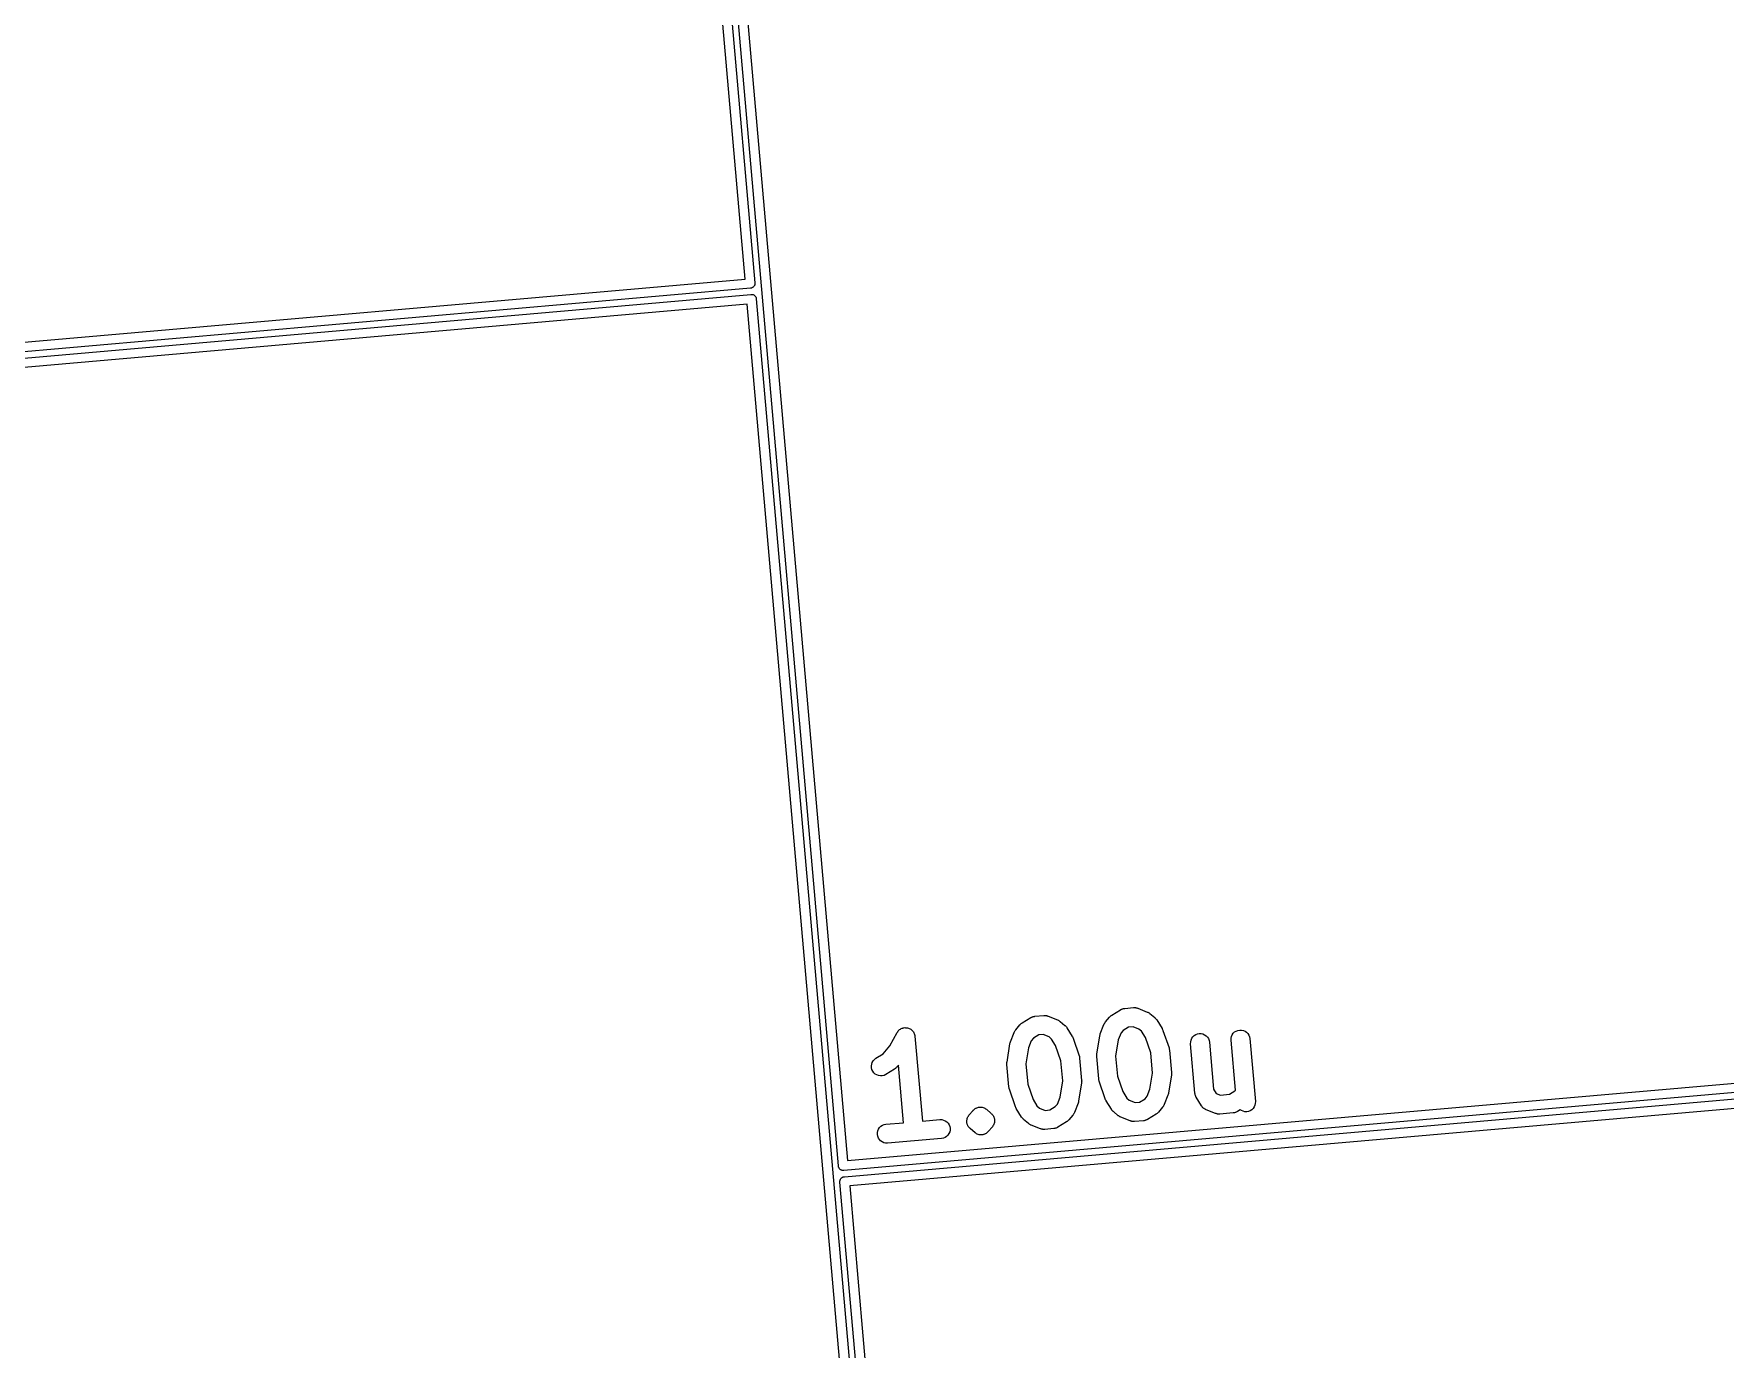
# Model space of a CAD drawing. Extents: x 72 to 342, y -189 to -99.
# Drawn here: x 251.06 to 278.3, y -141.42 to -120.23 of the extents above; entities that cross this region are included whole.
import ezdxf

# ---------------------------------------------------------------- set-up
doc = ezdxf.new("R2010")
doc.units = 0
doc.header["$MEASUREMENT"] = 0
doc.layers.add('BLACK', color=7, linetype='CONTINUOUS')

msp = doc.modelspace()

# ---------------------------------------------------------------- linework, layer by layer
at = {"layer": 'BLACK', "linetype": 'CONTINUOUS'}
for p, q in [((262.515, -124.183), (260.89, -105.61)), ((261.036, -105.525), (262.673, -124.242)), ((264.02, -138.466), (262.382, -119.749)), ((262.54, -119.808), (264.165, -138.38)), ((243.942, -125.808), (262.515, -124.183)), ((262.601, -124.328), (243.884, -125.966)), ((243.892, -126.067), (262.609, -124.429)), ((262.604, -124.328), (262.601, -124.328)), ((262.608, -124.328), (262.604, -124.328)), ((262.619, -124.326), (262.608, -124.328)), ((262.608, -124.328), (262.608, -124.328)), ((262.609, -124.429), (262.613, -124.429)), ((262.613, -124.429), (262.628, -124.429)), ((262.633, -124.32), (262.619, -124.326)), ((262.628, -124.429), (262.643, -124.432)), ((262.646, -124.312), (262.633, -124.32)), ((262.643, -124.432), (262.657, -124.438)), ((262.656, -124.301), (262.646, -124.312)), ((262.664, -124.29), (262.656, -124.301)), ((262.657, -124.438), (262.669, -124.446)), ((262.665, -124.289), (262.664, -124.29)), ((262.668, -124.281), (262.665, -124.289)), ((262.671, -124.275), (262.668, -124.281)), ((262.669, -124.446), (262.68, -124.457)), ((262.672, -124.268), (262.671, -124.275)), ((262.674, -124.26), (262.672, -124.268)), ((262.673, -124.242), (262.674, -124.245)), ((262.674, -124.245), (262.674, -124.249)), ((262.674, -124.249), (262.674, -124.26)), ((262.68, -124.457), (262.688, -124.47)), ((262.688, -124.47), (262.693, -124.484)), ((262.551, -124.588), (243.978, -126.212)), ((264.175, -143.16), (262.551, -124.588)), ((262.693, -124.484), (262.695, -124.495)), ((262.695, -124.495), (262.695, -124.495)), ((262.695, -124.495), (262.696, -124.498)), ((262.696, -124.498), (262.696, -124.502)), ((262.696, -124.502), (264.334, -143.219)), ((266.941, -136.192), (266.948, -136.186)), ((266.948, -136.186), (266.953, -136.18)), ((266.953, -136.18), (266.958, -136.176)), ((266.958, -136.176), (266.963, -136.172)), ((266.963, -136.172), (266.97, -136.167)), ((266.97, -136.167), (266.977, -136.162)), ((266.977, -136.162), (267.115, -136.077)), ((267.115, -136.077), (267.117, -136.076)), ((267.117, -136.076), (267.121, -136.074)), ((267.121, -136.074), (267.125, -136.071)), ((267.125, -136.071), (267.134, -136.068)), ((267.134, -136.068), (267.144, -136.063)), ((267.144, -136.063), (267.148, -136.062)), ((267.148, -136.062), (267.152, -136.06)), ((267.152, -136.06), (267.163, -136.058)), ((267.163, -136.058), (267.173, -136.056)), ((267.173, -136.056), (267.177, -136.056)), ((267.177, -136.056), (267.182, -136.055)), ((267.182, -136.055), (267.326, -136.042)), ((267.326, -136.042), (267.328, -136.042)), ((267.328, -136.042), (267.333, -136.042)), ((267.333, -136.042), (267.337, -136.042)), ((267.337, -136.042), (267.348, -136.043)), ((267.348, -136.043), (267.358, -136.043)), ((267.358, -136.043), (267.362, -136.044)), ((267.362, -136.044), (267.367, -136.044)), ((267.367, -136.044), (267.377, -136.047)), ((267.377, -136.047), (267.387, -136.049)), ((267.387, -136.049), (267.391, -136.051)), ((267.391, -136.051), (267.396, -136.052)), ((267.396, -136.052), (267.546, -136.112)), ((267.546, -136.112), (267.548, -136.113)), ((267.548, -136.113), (267.556, -136.117)), ((267.556, -136.117), (267.564, -136.12)), ((267.564, -136.12), (267.569, -136.124)), ((267.569, -136.124), (267.575, -136.127)), ((267.575, -136.127), (267.581, -136.132)), ((267.581, -136.132), (267.588, -136.137)), ((267.588, -136.137), (267.667, -136.203)), ((268.295, -136.188), (268.296, -136.186)), ((268.296, -136.186), (268.3, -136.178)), ((268.3, -136.178), (268.303, -136.17)), ((268.303, -136.17), (268.307, -136.165)), ((268.307, -136.165), (268.31, -136.16)), ((268.31, -136.16), (268.315, -136.153)), ((268.315, -136.153), (268.32, -136.146)), ((268.32, -136.146), (268.386, -136.067)), ((268.386, -136.067), (268.387, -136.066)), ((268.387, -136.066), (268.393, -136.06)), ((268.393, -136.06), (268.399, -136.053)), ((268.399, -136.053), (268.404, -136.049)), ((268.404, -136.049), (268.409, -136.045)), ((268.409, -136.045), (268.416, -136.041)), ((268.416, -136.041), (268.423, -136.035)), ((268.423, -136.035), (268.561, -135.95)), ((268.561, -135.95), (268.563, -135.949)), ((268.563, -135.949), (268.567, -135.947)), ((268.567, -135.947), (268.571, -135.945)), ((268.571, -135.945), (268.58, -135.941)), ((268.58, -135.941), (268.59, -135.937)), ((268.59, -135.937), (268.594, -135.936)), ((268.594, -135.936), (268.598, -135.934)), ((268.598, -135.934), (268.609, -135.932)), ((268.609, -135.932), (268.619, -135.929)), ((268.619, -135.929), (268.623, -135.929)), ((268.623, -135.929), (268.628, -135.928)), ((268.628, -135.928), (268.772, -135.916)), ((268.772, -135.916), (268.774, -135.916)), ((268.774, -135.916), (268.779, -135.916)), ((268.779, -135.916), (268.783, -135.915)), ((268.783, -135.915), (268.794, -135.916)), ((268.794, -135.916), (268.804, -135.916)), ((268.804, -135.916), (268.808, -135.917)), ((268.808, -135.917), (268.813, -135.918)), ((268.813, -135.918), (268.823, -135.921)), ((268.823, -135.921), (268.833, -135.923)), ((268.833, -135.923), (268.837, -135.925)), ((268.837, -135.925), (268.841, -135.926)), ((268.841, -135.926), (268.992, -135.986)), ((268.992, -135.986), (268.994, -135.986)), ((268.994, -135.986), (269.002, -135.99)), ((269.002, -135.99), (269.01, -135.994)), ((269.01, -135.994), (269.015, -135.997)), ((269.015, -135.997), (269.021, -136)), ((269.021, -136), (269.027, -136.006)), ((269.027, -136.006), (269.034, -136.011)), ((269.034, -136.011), (269.113, -136.076)), ((269.113, -136.076), (269.115, -136.078)), ((269.115, -136.078), (269.12, -136.084)), ((269.12, -136.084), (269.127, -136.09)), ((269.127, -136.09), (269.131, -136.095)), ((269.131, -136.095), (269.135, -136.099)), ((269.135, -136.099), (269.14, -136.107)), ((269.14, -136.107), (269.145, -136.113)), ((269.145, -136.113), (269.23, -136.252)), ((264.846, -136.533), (264.965, -136.317)), ((264.965, -136.317), (264.966, -136.315)), ((264.966, -136.315), (264.974, -136.303)), ((264.966, -136.315), (264.966, -136.315)), ((264.966, -136.315), (264.966, -136.315)), ((264.966, -136.315), (264.966, -136.315)), ((264.974, -136.303), (264.983, -136.291)), ((264.983, -136.291), (264.993, -136.281)), ((264.983, -136.291), (264.983, -136.291)), ((264.983, -136.291), (264.983, -136.291)), ((264.993, -136.281), (265.004, -136.27)), ((265.004, -136.27), (265.016, -136.263)), ((265.004, -136.27), (265.004, -136.27)), ((265.004, -136.27), (265.004, -136.27)), ((265.016, -136.263), (265.029, -136.254)), ((265.029, -136.254), (265.043, -136.249)), ((265.029, -136.254), (265.029, -136.254)), ((265.029, -136.254), (265.029, -136.254)), ((265.043, -136.249), (265.057, -136.244)), ((265.057, -136.243), (265.072, -136.241)), ((265.057, -136.244), (265.057, -136.243)), ((265.057, -136.244), (265.057, -136.244)), ((265.072, -136.241), (265.086, -136.238)), ((265.086, -136.238), (265.086, -136.238)), ((265.086, -136.238), (265.086, -136.238)), ((265.086, -136.238), (265.101, -136.239)), ((265.101, -136.239), (265.116, -136.239)), ((265.116, -136.239), (265.116, -136.239)), ((265.116, -136.239), (265.116, -136.239)), ((265.116, -136.239), (265.13, -136.242)), ((265.13, -136.242), (265.145, -136.245)), ((265.145, -136.245), (265.145, -136.245)), ((265.145, -136.245), (265.145, -136.245)), ((265.145, -136.245), (265.158, -136.251)), ((265.158, -136.251), (265.172, -136.257)), ((265.172, -136.257), (265.172, -136.257)), ((265.172, -136.257), (265.172, -136.257)), ((265.172, -136.257), (265.184, -136.265)), ((265.184, -136.265), (265.197, -136.274)), ((265.197, -136.274), (265.197, -136.274)), ((265.197, -136.274), (265.197, -136.274)), ((265.197, -136.274), (265.207, -136.284)), ((265.207, -136.284), (265.217, -136.295)), ((265.217, -136.295), (265.218, -136.295)), ((265.218, -136.295), (265.218, -136.295)), ((265.218, -136.295), (265.226, -136.308)), ((265.226, -136.308), (265.234, -136.32)), ((265.234, -136.32), (265.234, -136.32)), ((265.234, -136.32), (265.234, -136.32)), ((265.234, -136.32), (265.239, -136.334)), ((265.239, -136.334), (265.245, -136.348)), ((265.245, -136.348), (265.245, -136.348)), ((265.245, -136.348), (265.245, -136.348)), ((265.245, -136.348), (265.247, -136.362)), ((265.247, -136.362), (265.25, -136.377)), ((265.25, -136.377), (265.37, -137.743)), ((266.789, -136.465), (266.849, -136.314)), ((266.849, -136.314), (266.85, -136.312)), ((266.85, -136.312), (266.854, -136.305)), ((266.854, -136.305), (266.857, -136.297)), ((266.857, -136.297), (266.861, -136.292)), ((266.861, -136.292), (266.864, -136.286)), ((266.864, -136.286), (266.869, -136.279)), ((266.869, -136.279), (266.874, -136.272)), ((266.874, -136.272), (266.94, -136.194)), ((266.94, -136.194), (266.941, -136.192)), ((267.123, -136.449), (267.079, -136.562)), ((267.158, -136.409), (267.123, -136.449)), ((267.244, -136.355), (267.158, -136.409)), ((267.317, -136.349), (267.244, -136.355)), ((267.411, -136.386), (267.317, -136.349)), ((267.452, -136.421), (267.411, -136.386)), ((267.515, -136.524), (267.452, -136.421)), ((267.667, -136.203), (267.669, -136.204)), ((267.669, -136.204), (267.675, -136.211)), ((267.675, -136.211), (267.681, -136.216)), ((267.681, -136.216), (267.685, -136.221)), ((267.685, -136.221), (267.689, -136.226)), ((267.689, -136.226), (267.694, -136.233)), ((267.694, -136.233), (267.699, -136.24)), ((267.699, -136.24), (267.784, -136.378)), ((267.784, -136.378), (267.785, -136.38)), ((267.785, -136.38), (267.785, -136.381)), ((267.785, -136.381), (267.786, -136.381)), ((267.786, -136.381), (267.792, -136.394)), ((267.792, -136.394), (267.798, -136.407)), ((267.798, -136.407), (267.798, -136.408)), ((267.798, -136.408), (267.798, -136.408)), ((267.798, -136.408), (267.896, -136.691)), ((268.179, -136.666), (268.226, -136.371)), ((268.226, -136.371), (268.227, -136.369)), ((268.227, -136.367), (268.231, -136.354)), ((268.227, -136.368), (268.227, -136.367)), ((268.227, -136.369), (268.227, -136.368)), ((268.231, -136.354), (268.235, -136.34)), ((268.235, -136.339), (268.295, -136.188)), ((268.235, -136.34), (268.235, -136.339)), ((268.235, -136.339), (268.235, -136.339)), ((268.525, -136.435), (268.483, -136.696)), ((268.569, -136.323), (268.525, -136.435)), ((268.603, -136.282), (268.569, -136.323)), ((268.69, -136.229), (268.603, -136.282)), ((268.763, -136.223), (268.69, -136.229)), ((268.857, -136.26), (268.763, -136.223)), ((268.898, -136.294), (268.857, -136.26)), ((268.961, -136.397), (268.898, -136.294)), ((269.047, -136.646), (268.961, -136.397)), ((269.23, -136.252), (269.231, -136.254)), ((269.231, -136.254), (269.231, -136.254)), ((269.231, -136.254), (269.232, -136.255)), ((269.232, -136.255), (269.238, -136.268)), ((269.238, -136.268), (269.244, -136.28)), ((269.244, -136.28), (269.244, -136.281)), ((269.244, -136.281), (269.244, -136.282)), ((269.244, -136.282), (269.342, -136.565)), ((269.691, -136.467), (269.697, -136.438)), ((269.697, -136.438), (269.709, -136.41)), ((269.709, -136.41), (269.726, -136.386)), ((269.726, -136.386), (269.748, -136.365)), ((269.748, -136.365), (269.773, -136.349)), ((269.773, -136.349), (269.8, -136.338)), ((269.8, -136.338), (269.83, -136.333)), ((269.83, -136.333), (269.859, -136.334)), ((269.859, -136.334), (269.888, -136.34)), ((269.888, -136.34), (269.916, -136.352)), ((269.916, -136.352), (269.94, -136.369)), ((269.94, -136.369), (269.961, -136.39)), ((269.961, -136.39), (269.977, -136.415)), ((269.977, -136.415), (269.988, -136.443)), ((269.988, -136.443), (269.994, -136.472)), ((270.341, -136.41), (270.348, -136.381)), ((270.341, -136.439), (270.341, -136.41)), ((270.341, -136.441), (270.341, -136.439)), ((270.411, -137.246), (270.341, -136.441)), ((270.348, -136.381), (270.36, -136.353)), ((270.36, -136.353), (270.377, -136.329)), ((270.377, -136.329), (270.398, -136.308)), ((270.398, -136.308), (270.423, -136.292)), ((270.423, -136.292), (270.451, -136.282)), ((270.451, -136.282), (270.48, -136.276)), ((270.48, -136.276), (270.51, -136.277)), ((270.51, -136.277), (270.539, -136.283)), ((270.539, -136.283), (270.566, -136.295)), ((270.566, -136.295), (270.591, -136.312)), ((270.591, -136.312), (270.612, -136.333)), ((270.612, -136.333), (270.628, -136.358)), ((270.628, -136.358), (270.639, -136.386)), ((270.639, -136.386), (270.644, -136.415)), ((270.644, -136.415), (270.733, -137.427)), ((264.623, -136.732), (264.74, -136.66)), ((264.74, -136.66), (264.846, -136.533)), ((266.734, -136.793), (266.781, -136.497)), ((266.781, -136.494), (266.785, -136.48)), ((266.781, -136.495), (266.781, -136.494)), ((266.781, -136.497), (266.781, -136.495)), ((266.781, -136.495), (266.781, -136.495)), ((266.785, -136.48), (266.789, -136.467)), ((266.789, -136.466), (266.789, -136.465)), ((266.789, -136.467), (266.789, -136.466)), ((267.079, -136.562), (267.038, -136.822)), ((267.601, -136.773), (267.515, -136.524)), ((267.896, -136.691), (267.896, -136.693)), ((267.896, -136.693), (267.897, -136.696)), ((267.897, -136.696), (267.898, -136.698)), ((267.898, -136.698), (267.9, -136.71)), ((267.9, -136.71), (267.903, -136.722)), ((267.903, -136.722), (267.903, -136.725)), ((267.903, -136.725), (267.903, -136.728)), ((267.903, -136.728), (267.935, -137.089)), ((268.178, -136.684), (268.179, -136.672)), ((268.178, -136.696), (268.178, -136.684)), ((268.178, -136.699), (268.178, -136.696)), ((268.178, -136.701), (268.178, -136.699)), ((268.178, -136.704), (268.178, -136.701)), ((268.21, -137.065), (268.178, -136.704)), ((268.179, -136.669), (268.179, -136.666)), ((268.179, -136.672), (268.179, -136.669)), ((268.483, -136.696), (268.512, -137.02)), ((269.076, -136.97), (269.047, -136.646)), ((269.342, -136.565), (269.342, -136.567)), ((269.342, -136.567), (269.343, -136.569)), ((269.343, -136.569), (269.344, -136.572)), ((269.344, -136.572), (269.346, -136.584)), ((269.346, -136.584), (269.349, -136.596)), ((269.349, -136.596), (269.349, -136.598)), ((269.349, -136.598), (269.349, -136.601)), ((269.349, -136.601), (269.381, -136.963)), ((269.69, -136.496), (269.691, -136.467)), ((269.69, -136.498), (269.69, -136.496)), ((269.76, -137.294), (269.69, -136.498)), ((269.994, -136.472), (270.06, -137.231)), ((282.823, -136.901), (264.106, -138.539)), ((264.115, -138.64), (282.832, -137.002)), ((264.165, -138.38), (282.738, -136.756)), ((264.55, -136.855), (264.554, -136.826)), ((264.552, -136.885), (264.55, -136.855)), ((264.559, -136.914), (264.552, -136.885)), ((264.554, -136.826), (264.564, -136.798)), ((264.572, -136.941), (264.559, -136.914)), ((264.564, -136.798), (264.579, -136.772)), ((264.59, -136.965), (264.572, -136.941)), ((264.579, -136.772), (264.599, -136.75)), ((264.612, -136.985), (264.59, -136.965)), ((264.599, -136.75), (264.623, -136.732)), ((264.638, -137), (264.612, -136.985)), ((264.666, -137.01), (264.638, -137)), ((264.781, -136.993), (264.754, -137.006)), ((264.782, -136.992), (264.781, -136.993)), ((264.921, -136.907), (264.782, -136.992)), ((264.927, -136.902), (264.921, -136.907)), ((264.935, -136.897), (264.927, -136.902)), ((264.939, -136.893), (264.935, -136.897)), ((264.944, -136.889), (264.939, -136.893)), ((264.95, -136.882), (264.944, -136.889)), ((264.956, -136.877), (264.95, -136.882)), ((264.958, -136.875), (264.956, -136.877)), ((264.985, -136.842), (264.958, -136.875)), ((265.066, -137.77), (264.985, -136.842)), ((266.732, -136.822), (266.733, -136.81)), ((266.732, -136.825), (266.732, -136.822)), ((266.732, -136.828), (266.732, -136.825)), ((266.732, -136.83), (266.732, -136.828)), ((266.764, -137.192), (266.732, -136.83)), ((266.733, -136.796), (266.734, -136.793)), ((266.733, -136.798), (266.733, -136.796)), ((266.733, -136.81), (266.733, -136.798)), ((267.038, -136.822), (267.066, -137.146)), ((267.63, -137.097), (267.601, -136.773)), ((269.034, -137.231), (269.076, -136.97)), ((269.38, -137), (269.333, -137.295)), ((269.381, -136.982), (269.38, -136.994)), ((269.38, -136.994), (269.38, -136.997)), ((269.38, -136.997), (269.38, -137)), ((269.381, -136.963), (269.381, -136.965)), ((269.381, -136.965), (269.381, -136.967)), ((269.381, -136.967), (269.381, -136.97)), ((269.381, -136.97), (269.381, -136.982)), ((282.773, -137.16), (264.201, -138.785)), ((264.695, -137.014), (264.666, -137.01)), ((264.725, -137.013), (264.695, -137.014)), ((264.754, -137.006), (264.725, -137.013)), ((266.764, -137.194), (266.764, -137.192)), ((266.764, -137.197), (266.764, -137.194)), ((266.767, -137.209), (266.764, -137.197)), ((266.769, -137.221), (266.767, -137.209)), ((266.77, -137.223), (266.769, -137.221)), ((266.771, -137.226), (266.77, -137.223)), ((266.772, -137.228), (266.771, -137.226)), ((266.869, -137.511), (266.772, -137.228)), ((267.066, -137.146), (267.152, -137.396)), ((267.588, -137.357), (267.63, -137.097)), ((267.934, -137.126), (267.887, -137.422)), ((267.935, -137.121), (267.934, -137.124)), ((267.934, -137.124), (267.934, -137.126)), ((267.935, -137.089), (267.935, -137.091)), ((267.935, -137.091), (267.935, -137.094)), ((267.935, -137.094), (267.936, -137.097)), ((267.936, -137.097), (267.935, -137.109)), ((267.935, -137.109), (267.935, -137.121)), ((268.21, -137.068), (268.21, -137.065)), ((268.21, -137.07), (268.21, -137.068)), ((268.213, -137.082), (268.21, -137.07)), ((268.215, -137.094), (268.213, -137.082)), ((268.216, -137.097), (268.215, -137.094)), ((268.217, -137.099), (268.216, -137.097)), ((268.218, -137.101), (268.217, -137.099)), ((268.315, -137.384), (268.218, -137.101)), ((268.512, -137.02), (268.598, -137.269)), ((268.598, -137.269), (268.661, -137.372)), ((268.99, -137.343), (269.034, -137.231)), ((270.06, -137.231), (270.1, -137.296)), ((270.315, -137.311), (270.402, -137.257)), ((270.402, -137.257), (270.411, -137.246)), ((266.209, -137.549), (266.221, -137.541)), ((266.221, -137.541), (266.233, -137.533)), ((266.233, -137.533), (266.234, -137.533)), ((266.234, -137.533), (266.248, -137.528)), ((266.234, -137.533), (266.234, -137.533)), ((266.234, -137.533), (266.234, -137.533)), ((266.234, -137.533), (266.234, -137.533)), ((266.248, -137.528), (266.261, -137.522)), ((266.261, -137.522), (266.261, -137.522)), ((266.261, -137.522), (266.262, -137.522)), ((266.262, -137.522), (266.276, -137.52)), ((266.262, -137.522), (266.262, -137.522)), ((266.262, -137.522), (266.262, -137.522)), ((266.276, -137.52), (266.29, -137.517)), ((266.29, -137.517), (266.291, -137.517)), ((266.291, -137.517), (266.291, -137.517)), ((266.291, -137.517), (266.291, -137.517)), ((266.291, -137.517), (266.291, -137.517)), ((266.291, -137.517), (266.306, -137.517)), ((266.306, -137.517), (266.32, -137.517)), ((266.32, -137.517), (266.32, -137.518)), ((266.32, -137.518), (266.321, -137.518)), ((266.321, -137.518), (266.321, -137.518)), ((266.321, -137.518), (266.321, -137.518)), ((266.321, -137.518), (266.335, -137.521)), ((266.335, -137.521), (266.349, -137.524)), ((266.349, -137.524), (266.349, -137.524)), ((266.349, -137.524), (266.35, -137.524)), ((266.35, -137.524), (266.35, -137.524)), ((266.35, -137.524), (266.35, -137.524)), ((266.35, -137.524), (266.363, -137.53)), ((266.363, -137.53), (266.376, -137.535)), ((266.376, -137.535), (266.377, -137.536)), ((266.377, -137.536), (266.377, -137.536)), ((266.377, -137.536), (266.377, -137.536)), ((266.377, -137.536), (266.377, -137.536)), ((266.377, -137.536), (266.389, -137.544)), ((266.389, -137.544), (266.401, -137.552)), ((266.87, -137.511), (266.869, -137.511)), ((266.87, -137.512), (266.87, -137.511)), ((266.876, -137.525), (266.87, -137.512)), ((266.882, -137.538), (266.876, -137.525)), ((266.882, -137.539), (266.882, -137.538)), ((266.882, -137.538), (266.882, -137.538)), ((266.883, -137.541), (266.882, -137.539)), ((266.968, -137.679), (266.883, -137.541)), ((267.152, -137.396), (267.215, -137.498)), ((267.215, -137.498), (267.256, -137.533)), ((267.256, -137.533), (267.35, -137.57)), ((267.423, -137.564), (267.51, -137.51)), ((267.51, -137.51), (267.544, -137.47)), ((267.544, -137.47), (267.588, -137.357)), ((267.878, -137.454), (267.818, -137.605)), ((267.882, -137.439), (267.878, -137.453)), ((267.878, -137.453), (267.878, -137.453)), ((267.878, -137.453), (267.878, -137.454)), ((267.886, -137.425), (267.882, -137.439)), ((267.887, -137.422), (267.886, -137.424)), ((267.886, -137.424), (267.886, -137.425)), ((267.886, -137.425), (267.886, -137.425)), ((268.315, -137.385), (268.315, -137.384)), ((268.316, -137.386), (268.315, -137.385)), ((268.322, -137.398), (268.316, -137.386)), ((268.328, -137.411), (268.322, -137.398)), ((268.328, -137.412), (268.328, -137.411)), ((268.328, -137.413), (268.328, -137.412)), ((268.329, -137.414), (268.328, -137.413)), ((268.414, -137.553), (268.329, -137.414)), ((268.661, -137.372), (268.702, -137.406)), ((268.702, -137.406), (268.796, -137.444)), ((268.796, -137.444), (268.869, -137.437)), ((268.869, -137.437), (268.956, -137.384)), ((268.956, -137.384), (268.99, -137.343)), ((269.239, -137.52), (269.173, -137.599)), ((269.244, -137.513), (269.239, -137.52)), ((269.25, -137.506), (269.244, -137.513)), ((269.252, -137.501), (269.25, -137.506)), ((269.256, -137.496), (269.252, -137.501)), ((269.259, -137.488), (269.256, -137.496)), ((269.263, -137.48), (269.259, -137.488)), ((269.264, -137.478), (269.263, -137.48)), ((269.324, -137.327), (269.264, -137.478)), ((269.328, -137.312), (269.324, -137.326)), ((269.324, -137.326), (269.324, -137.327)), ((269.324, -137.327), (269.324, -137.327)), ((269.332, -137.299), (269.328, -137.312)), ((269.333, -137.295), (269.332, -137.297)), ((269.332, -137.297), (269.332, -137.298)), ((269.332, -137.298), (269.332, -137.299)), ((269.76, -137.298), (269.76, -137.294)), ((269.761, -137.303), (269.76, -137.298)), ((269.763, -137.313), (269.761, -137.303)), ((269.765, -137.323), (269.763, -137.313)), ((269.767, -137.327), (269.765, -137.323)), ((269.768, -137.331), (269.767, -137.327)), ((269.772, -137.341), (269.768, -137.331)), ((269.776, -137.351), (269.772, -137.341)), ((269.779, -137.354), (269.776, -137.351)), ((269.78, -137.358), (269.779, -137.354)), ((269.782, -137.36), (269.78, -137.358)), ((269.867, -137.498), (269.782, -137.36)), ((269.869, -137.501), (269.867, -137.498)), ((269.87, -137.504), (269.869, -137.501)), ((269.877, -137.513), (269.87, -137.504)), ((269.884, -137.522), (269.877, -137.513)), ((269.887, -137.524), (269.884, -137.522)), ((269.889, -137.527), (269.887, -137.524)), ((269.898, -137.534), (269.889, -137.527)), ((269.907, -137.542), (269.898, -137.534)), ((269.91, -137.544), (269.907, -137.542)), ((269.912, -137.546), (269.91, -137.544)), ((269.922, -137.551), (269.912, -137.546)), ((270.1, -137.296), (270.17, -137.323)), ((270.17, -137.323), (270.315, -137.311)), ((270.697, -137.54), (270.675, -137.56)), ((270.714, -137.515), (270.697, -137.54)), ((270.726, -137.488), (270.714, -137.515)), ((270.732, -137.459), (270.726, -137.488)), ((270.733, -137.429), (270.732, -137.459)), ((270.733, -137.427), (270.733, -137.429)), ((264.702, -137.827), (264.727, -137.811)), ((264.727, -137.811), (264.755, -137.8)), ((264.755, -137.8), (264.784, -137.795)), ((264.784, -137.795), (265.066, -137.77)), ((265.37, -137.743), (265.652, -137.719)), ((265.652, -137.719), (265.654, -137.718)), ((265.654, -137.718), (265.684, -137.719)), ((265.684, -137.719), (265.713, -137.726)), ((265.713, -137.726), (265.74, -137.738)), ((265.74, -137.738), (265.764, -137.755)), ((265.764, -137.755), (265.785, -137.776)), ((265.785, -137.776), (265.801, -137.801)), ((265.801, -137.801), (265.812, -137.829)), ((266.085, -137.745), (266.086, -137.731)), ((266.085, -137.759), (266.085, -137.745)), ((266.085, -137.76), (266.085, -137.759)), ((266.088, -137.774), (266.085, -137.76)), ((266.085, -137.76), (266.085, -137.76)), ((266.086, -137.729), (266.089, -137.715)), ((266.086, -137.73), (266.086, -137.729)), ((266.086, -137.731), (266.086, -137.73)), ((266.09, -137.789), (266.088, -137.774)), ((266.089, -137.715), (266.092, -137.701)), ((266.091, -137.79), (266.09, -137.789)), ((266.09, -137.789), (266.09, -137.789)), ((266.096, -137.803), (266.091, -137.79)), ((266.092, -137.7), (266.098, -137.687)), ((266.092, -137.701), (266.092, -137.7)), ((266.092, -137.701), (266.092, -137.701)), ((266.101, -137.816), (266.096, -137.803)), ((266.098, -137.687), (266.103, -137.674)), ((266.101, -137.817), (266.101, -137.816)), ((266.109, -137.829), (266.101, -137.817)), ((266.101, -137.817), (266.101, -137.817)), ((266.103, -137.674), (266.104, -137.674)), ((266.104, -137.673), (266.112, -137.661)), ((266.104, -137.674), (266.104, -137.673)), ((266.112, -137.661), (266.12, -137.65)), ((266.12, -137.65), (266.186, -137.571)), ((266.186, -137.571), (266.187, -137.57)), ((266.187, -137.57), (266.188, -137.569)), ((266.187, -137.57), (266.187, -137.57)), ((266.187, -137.57), (266.187, -137.57)), ((266.187, -137.57), (266.187, -137.57)), ((266.187, -137.57), (266.187, -137.57)), ((266.187, -137.57), (266.187, -137.57)), ((266.188, -137.569), (266.198, -137.559)), ((266.198, -137.559), (266.208, -137.549)), ((266.208, -137.549), (266.209, -137.549)), ((266.209, -137.549), (266.209, -137.549)), ((266.209, -137.549), (266.209, -137.549)), ((266.209, -137.549), (266.209, -137.549)), ((266.401, -137.552), (266.48, -137.618)), ((266.48, -137.618), (266.48, -137.619)), ((266.48, -137.619), (266.48, -137.619)), ((266.48, -137.619), (266.48, -137.619)), ((266.48, -137.619), (266.481, -137.62)), ((266.481, -137.62), (266.491, -137.63)), ((266.491, -137.63), (266.501, -137.64)), ((266.501, -137.64), (266.501, -137.641)), ((266.501, -137.641), (266.502, -137.641)), ((266.502, -137.641), (266.509, -137.653)), ((266.515, -137.809), (266.507, -137.821)), ((266.509, -137.653), (266.517, -137.665)), ((266.521, -137.795), (266.515, -137.808)), ((266.515, -137.808), (266.515, -137.809)), ((266.515, -137.809), (266.515, -137.809)), ((266.517, -137.665), (266.517, -137.666)), ((266.517, -137.666), (266.518, -137.666)), ((266.518, -137.666), (266.523, -137.68)), ((266.527, -137.782), (266.521, -137.795)), ((266.523, -137.68), (266.528, -137.693)), ((266.53, -137.767), (266.527, -137.781)), ((266.527, -137.781), (266.527, -137.781)), ((266.527, -137.781), (266.527, -137.782)), ((266.528, -137.693), (266.528, -137.693)), ((266.528, -137.693), (266.528, -137.694)), ((266.528, -137.694), (266.531, -137.708)), ((266.533, -137.753), (266.53, -137.767)), ((266.531, -137.708), (266.533, -137.722)), ((266.533, -137.722), (266.533, -137.723)), ((266.533, -137.723), (266.534, -137.723)), ((266.534, -137.723), (266.533, -137.738)), ((266.533, -137.738), (266.533, -137.752)), ((266.533, -137.752), (266.533, -137.752)), ((266.533, -137.752), (266.533, -137.753)), ((266.974, -137.686), (266.968, -137.679)), ((266.978, -137.693), (266.974, -137.686)), ((266.983, -137.698), (266.978, -137.693)), ((266.986, -137.703), (266.983, -137.698)), ((266.993, -137.709), (266.986, -137.703)), ((266.999, -137.715), (266.993, -137.709)), ((267, -137.716), (266.999, -137.715)), ((267.079, -137.782), (267, -137.716)), ((267.086, -137.787), (267.079, -137.782)), ((267.093, -137.792), (267.086, -137.787)), ((267.098, -137.795), (267.093, -137.792)), ((267.103, -137.799), (267.098, -137.795)), ((267.111, -137.802), (267.103, -137.799)), ((267.119, -137.806), (267.111, -137.802)), ((267.121, -137.807), (267.119, -137.806)), ((267.272, -137.867), (267.121, -137.807)), ((267.35, -137.57), (267.423, -137.564)), ((267.69, -137.757), (267.552, -137.842)), ((267.697, -137.752), (267.69, -137.757)), ((267.704, -137.747), (267.697, -137.752)), ((267.709, -137.743), (267.704, -137.747)), ((267.714, -137.739), (267.709, -137.743)), ((267.72, -137.733), (267.714, -137.739)), ((267.726, -137.727), (267.72, -137.733)), ((267.727, -137.725), (267.726, -137.727)), ((267.793, -137.647), (267.727, -137.725)), ((267.798, -137.64), (267.793, -137.647)), ((267.804, -137.633), (267.798, -137.64)), ((267.807, -137.627), (267.804, -137.633)), ((267.81, -137.622), (267.807, -137.627)), ((267.814, -137.614), (267.81, -137.622)), ((267.818, -137.607), (267.814, -137.614)), ((267.818, -137.605), (267.818, -137.607)), ((268.419, -137.559), (268.414, -137.553)), ((268.424, -137.567), (268.419, -137.559)), ((268.428, -137.571), (268.424, -137.567)), ((268.432, -137.576), (268.428, -137.571)), ((268.439, -137.582), (268.432, -137.576)), ((268.445, -137.588), (268.439, -137.582)), ((268.446, -137.59), (268.445, -137.588)), ((268.525, -137.656), (268.446, -137.59)), ((268.532, -137.66), (268.525, -137.656)), ((268.539, -137.666), (268.532, -137.66)), ((268.544, -137.669), (268.539, -137.666)), ((268.549, -137.672), (268.544, -137.669)), ((268.557, -137.676), (268.549, -137.672)), ((268.565, -137.68), (268.557, -137.676)), ((268.567, -137.681), (268.565, -137.68)), ((268.718, -137.74), (268.567, -137.681)), ((268.722, -137.741), (268.718, -137.74)), ((268.726, -137.743), (268.722, -137.741)), ((268.736, -137.746), (268.726, -137.743)), ((268.746, -137.748), (268.736, -137.746)), ((268.751, -137.749), (268.746, -137.748)), ((268.755, -137.75), (268.751, -137.749)), ((268.766, -137.75), (268.755, -137.75)), ((268.776, -137.751), (268.766, -137.75)), ((268.78, -137.75), (268.776, -137.751)), ((268.785, -137.75), (268.78, -137.75)), ((268.787, -137.75), (268.785, -137.75)), ((268.932, -137.738), (268.787, -137.75)), ((268.936, -137.737), (268.932, -137.738)), ((268.94, -137.737), (268.936, -137.737)), ((268.951, -137.734), (268.94, -137.737)), ((268.961, -137.732), (268.951, -137.734)), ((268.965, -137.73), (268.961, -137.732)), ((268.969, -137.729), (268.965, -137.73)), ((268.979, -137.725), (268.969, -137.729)), ((268.988, -137.721), (268.979, -137.725)), ((268.992, -137.719), (268.988, -137.721)), ((268.996, -137.717), (268.992, -137.719)), ((268.998, -137.716), (268.996, -137.717)), ((269.136, -137.631), (268.998, -137.716)), ((269.143, -137.626), (269.136, -137.631)), ((269.15, -137.621), (269.143, -137.626)), ((269.155, -137.617), (269.15, -137.621)), ((269.16, -137.613), (269.155, -137.617)), ((269.166, -137.606), (269.16, -137.613)), ((269.172, -137.6), (269.166, -137.606)), ((269.173, -137.599), (269.172, -137.6)), ((269.932, -137.557), (269.922, -137.551)), ((269.935, -137.558), (269.932, -137.557)), ((269.938, -137.56), (269.935, -137.558)), ((269.94, -137.56), (269.938, -137.56)), ((270.091, -137.62), (269.94, -137.56)), ((270.096, -137.621), (270.091, -137.62)), ((270.1, -137.623), (270.096, -137.621)), ((270.11, -137.625), (270.1, -137.623)), ((270.12, -137.628), (270.11, -137.625)), ((270.124, -137.629), (270.12, -137.628)), ((270.129, -137.63), (270.124, -137.629)), ((270.139, -137.63), (270.129, -137.63)), ((270.15, -137.631), (270.139, -137.63)), ((270.154, -137.63), (270.15, -137.631)), ((270.158, -137.63), (270.154, -137.63)), ((270.161, -137.63), (270.158, -137.63)), ((270.377, -137.611), (270.161, -137.63)), ((270.382, -137.61), (270.377, -137.611)), ((270.386, -137.61), (270.382, -137.61)), ((270.396, -137.608), (270.386, -137.61)), ((270.407, -137.606), (270.396, -137.608)), ((270.411, -137.604), (270.407, -137.606)), ((270.415, -137.603), (270.411, -137.604)), ((270.425, -137.598), (270.415, -137.603)), ((270.434, -137.595), (270.425, -137.598)), ((270.438, -137.592), (270.434, -137.595)), ((270.442, -137.59), (270.438, -137.592)), ((270.444, -137.589), (270.442, -137.59)), ((270.489, -137.561), (270.444, -137.589)), ((270.507, -137.574), (270.489, -137.561)), ((270.534, -137.585), (270.507, -137.574)), ((270.564, -137.592), (270.534, -137.585)), ((270.593, -137.592), (270.564, -137.592)), ((270.623, -137.587), (270.593, -137.592)), ((270.65, -137.576), (270.623, -137.587)), ((270.675, -137.56), (270.65, -137.576)), ((264.646, -137.929), (264.652, -137.9)), ((264.646, -137.959), (264.646, -137.929)), ((264.651, -137.988), (264.646, -137.959)), ((264.662, -138.016), (264.651, -137.988)), ((264.652, -137.9), (264.664, -137.872)), ((264.678, -138.041), (264.662, -138.016)), ((264.664, -137.872), (264.681, -137.848)), ((264.698, -138.062), (264.678, -138.041)), ((264.681, -137.848), (264.702, -137.827)), ((264.723, -138.079), (264.698, -138.062)), ((264.75, -138.091), (264.723, -138.079)), ((264.779, -138.098), (264.75, -138.091)), ((265.678, -138.022), (264.811, -138.098)), ((265.708, -138.017), (265.678, -138.022)), ((265.735, -138.006), (265.708, -138.017)), ((265.76, -137.99), (265.735, -138.006)), ((265.781, -137.969), (265.76, -137.99)), ((265.798, -137.944), (265.781, -137.969)), ((265.81, -137.917), (265.798, -137.944)), ((265.816, -137.888), (265.81, -137.917)), ((265.812, -137.829), (265.817, -137.858)), ((265.817, -137.858), (265.816, -137.888)), ((266.117, -137.841), (266.109, -137.829)), ((266.117, -137.842), (266.117, -137.841)), ((266.118, -137.842), (266.117, -137.842)), ((266.127, -137.852), (266.118, -137.842)), ((266.137, -137.863), (266.127, -137.852)), ((266.138, -137.864), (266.137, -137.863)), ((266.139, -137.864), (266.138, -137.864)), ((266.138, -137.864), (266.138, -137.864)), ((266.138, -137.864), (266.138, -137.864)), ((266.218, -137.93), (266.139, -137.864)), ((266.23, -137.938), (266.218, -137.93)), ((266.241, -137.947), (266.23, -137.938)), ((266.242, -137.947), (266.241, -137.947)), ((266.255, -137.953), (266.242, -137.947)), ((266.242, -137.947), (266.242, -137.947)), ((266.242, -137.947), (266.242, -137.947)), ((266.242, -137.947), (266.242, -137.947)), ((266.269, -137.958), (266.255, -137.953)), ((266.269, -137.959), (266.269, -137.958)), ((266.27, -137.959), (266.269, -137.959)), ((266.269, -137.959), (266.269, -137.959)), ((266.269, -137.959), (266.269, -137.959)), ((266.284, -137.962), (266.27, -137.959)), ((266.298, -137.965), (266.284, -137.962)), ((266.299, -137.965), (266.298, -137.965)), ((266.298, -137.965), (266.298, -137.965)), ((266.298, -137.965), (266.298, -137.965)), ((266.298, -137.965), (266.298, -137.965)), ((266.313, -137.965), (266.299, -137.965)), ((266.327, -137.965), (266.313, -137.965)), ((266.328, -137.965), (266.327, -137.965)), ((266.343, -137.963), (266.328, -137.965)), ((266.328, -137.965), (266.328, -137.965)), ((266.328, -137.965), (266.328, -137.965)), ((266.328, -137.965), (266.328, -137.965)), ((266.357, -137.96), (266.343, -137.963)), ((266.358, -137.96), (266.357, -137.96)), ((266.357, -137.96), (266.357, -137.96)), ((266.357, -137.96), (266.357, -137.96)), ((266.357, -137.96), (266.357, -137.96)), ((266.371, -137.955), (266.358, -137.96)), ((266.384, -137.95), (266.371, -137.955)), ((266.385, -137.949), (266.384, -137.95)), ((266.397, -137.941), (266.385, -137.949)), ((266.385, -137.949), (266.385, -137.949)), ((266.385, -137.949), (266.385, -137.949)), ((266.385, -137.949), (266.385, -137.949)), ((266.409, -137.934), (266.397, -137.941)), ((266.41, -137.933), (266.409, -137.934)), ((266.421, -137.923), (266.41, -137.933)), ((266.41, -137.933), (266.41, -137.933)), ((266.41, -137.933), (266.41, -137.933)), ((266.41, -137.933), (266.41, -137.933)), ((266.431, -137.913), (266.421, -137.923)), ((266.432, -137.912), (266.431, -137.913)), ((266.431, -137.913), (266.431, -137.913)), ((266.431, -137.913), (266.431, -137.913)), ((266.431, -137.913), (266.431, -137.913)), ((266.498, -137.833), (266.432, -137.911)), ((266.432, -137.911), (266.432, -137.912)), ((266.432, -137.912), (266.432, -137.912)), ((266.432, -137.912), (266.432, -137.912)), ((266.507, -137.821), (266.498, -137.833)), ((267.276, -137.868), (267.272, -137.867)), ((267.28, -137.87), (267.276, -137.868)), ((267.29, -137.872), (267.28, -137.87)), ((267.3, -137.875), (267.29, -137.872)), ((267.305, -137.875), (267.3, -137.875)), ((267.309, -137.876), (267.305, -137.875)), ((267.32, -137.876), (267.309, -137.876)), ((267.33, -137.877), (267.32, -137.876)), ((267.334, -137.877), (267.33, -137.877)), ((267.339, -137.877), (267.334, -137.877)), ((267.341, -137.877), (267.339, -137.877)), ((267.486, -137.864), (267.341, -137.877)), ((267.49, -137.863), (267.486, -137.864)), ((267.495, -137.863), (267.49, -137.863)), ((267.505, -137.861), (267.495, -137.863)), ((267.515, -137.859), (267.505, -137.861)), ((267.519, -137.857), (267.515, -137.859)), ((267.523, -137.856), (267.519, -137.857)), ((267.533, -137.851), (267.523, -137.856)), ((267.543, -137.848), (267.533, -137.851)), ((267.546, -137.845), (267.543, -137.848)), ((267.55, -137.843), (267.546, -137.845)), ((267.552, -137.842), (267.55, -137.843)), ((264.809, -138.098), (264.779, -138.098)), ((264.811, -138.098), (264.809, -138.098)), ((264.02, -138.47), (264.02, -138.466)), ((264.02, -138.473), (264.02, -138.47)), ((264.022, -138.484), (264.02, -138.473)), ((264.02, -138.473), (264.02, -138.473)), ((264.028, -138.498), (264.022, -138.484)), ((264.036, -138.511), (264.028, -138.498)), ((264.047, -138.522), (264.036, -138.511)), ((264.054, -138.526), (264.047, -138.522)), ((264.059, -138.53), (264.054, -138.526)), ((264.066, -138.533), (264.059, -138.53)), ((264.073, -138.536), (264.066, -138.533)), ((264.075, -138.537), (264.073, -138.536)), ((264.088, -138.539), (264.075, -138.537)), ((264.099, -138.539), (264.088, -138.539)), ((264.103, -138.539), (264.099, -138.539)), ((264.106, -138.539), (264.103, -138.539)), ((264.042, -138.708), (264.045, -138.693)), ((264.042, -138.723), (264.042, -138.708)), ((264.043, -138.726), (264.042, -138.723)), ((265.68, -157.443), (264.043, -138.726)), ((264.045, -138.693), (264.051, -138.679)), ((264.051, -138.679), (264.059, -138.667)), ((264.059, -138.667), (264.07, -138.656)), ((264.07, -138.656), (264.083, -138.648)), ((264.083, -138.648), (264.097, -138.643)), ((264.097, -138.643), (264.108, -138.64)), ((264.108, -138.64), (264.108, -138.64)), ((264.108, -138.64), (264.111, -138.64)), ((264.111, -138.64), (264.115, -138.64)), ((264.201, -138.785), (265.826, -157.358))]:
    msp.add_line(p, q, dxfattribs=at)

doc.saveas('drawing.dxf')
